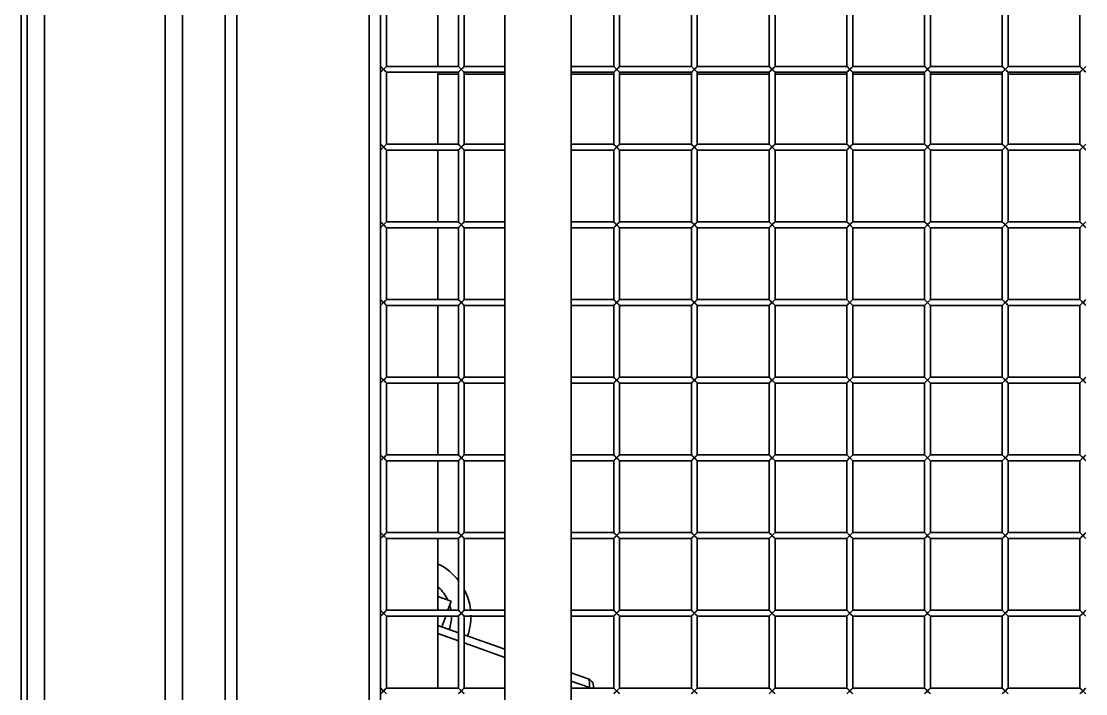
# Model space of a CAD drawing. Header units: millimetres. Extents: x 32496 to 166256, y 3504 to 23939.
# Drawn here: x 47894 to 48442, y 11364 to 11710 of the extents above; entities that cross this region are included whole.
import ezdxf

# ---------------------------------------------------------------- set-up
doc = ezdxf.new("R2010")
doc.units = ezdxf.units.MM
doc.layers.get('0').update_dxf_attribs({"lineweight": 35})

msp = doc.modelspace()

# ---------------------------------------------------------------- linework, layer by layer
at = {"linetype": 'Continuous'}
for p, q in [((47894.14, 13396.575), (47894.14, 10877.575)), ((47897.14, 13396.575), (47897.14, 10877.575)), ((47906.14, 13396.575), (47906.14, 10877.575)), ((47968.14, 13396.575), (47968.14, 10877.575)), ((47977.14, 13316.575), (47977.14, 10957.575)), ((47999.14, 13297.075), (47999.14, 10977.075)), ((48005.14, 10977.075), (48005.14, 13297.075)), ((48073.14, 13297.075), (48073.14, 10977.075)), ((48143.14, 12186.075), (48143.14, 11117.075)), ((48177.14, 12102.593), (48177.14, 11117.075)), ((48079.14, 11134.075), (48079.14, 12037.075)), ((48082.14, 11724.075), (48082.14, 11687.075)), ((48108.64, 11687.075), (48108.64, 11724.075)), ((48119.14, 11724.075), (48119.14, 11687.075)), ((48122.14, 11724.075), (48122.14, 11687.075)), ((48199.14, 11724.075), (48199.14, 11687.075)), ((48202.14, 11724.075), (48202.14, 11687.075)), ((48239.14, 11724.075), (48239.14, 11687.075)), ((48242.14, 11724.075), (48242.14, 11687.075)), ((48279.14, 11724.075), (48279.14, 11687.075)), ((48282.14, 11724.075), (48282.14, 11687.075)), ((48319.14, 11724.075), (48319.14, 11687.075)), ((48322.14, 11724.075), (48322.14, 11687.075)), ((48359.14, 11724.075), (48359.14, 11687.075)), ((48362.14, 11724.075), (48362.14, 11687.075)), ((48399.14, 11724.075), (48399.14, 11687.075)), ((48402.14, 11724.075), (48402.14, 11687.075)), ((48439.14, 11724.075), (48439.14, 11687.075)), ((48079.14, 11687.075), (48082.14, 11684.075)), ((48079.14, 11684.075), (48082.14, 11687.075)), ((48082.14, 11687.075), (48119.14, 11687.075)), ((48082.14, 11684.075), (48119.14, 11684.075)), ((48082.14, 11684.075), (48082.14, 11647.075)), ((48108.64, 11647.075), (48108.64, 11684.075)), ((48108.64, 11683.075), (48119.14, 11683.075)), ((48119.14, 11687.075), (48122.14, 11684.075)), ((48119.14, 11684.075), (48122.14, 11687.075)), ((48119.14, 11684.075), (48119.14, 11647.075)), ((48122.14, 11687.075), (48143.14, 11687.075)), ((48122.14, 11684.075), (48143.14, 11684.075)), ((48122.14, 11684.075), (48122.14, 11647.075)), ((48122.14, 11683.075), (48143.14, 11683.075)), ((48177.14, 11687.075), (48199.14, 11687.075)), ((48177.14, 11684.075), (48199.14, 11684.075)), ((48177.14, 11683.075), (48199.14, 11683.075)), ((48199.14, 11687.075), (48202.14, 11684.075)), ((48199.14, 11684.075), (48202.14, 11687.075)), ((48199.14, 11684.075), (48199.14, 11647.075)), ((48202.14, 11687.075), (48239.14, 11687.075)), ((48202.14, 11684.075), (48239.14, 11684.075)), ((48202.14, 11684.075), (48202.14, 11647.075)), ((48202.14, 11683.075), (48239.14, 11683.075)), ((48239.14, 11687.075), (48242.14, 11684.075)), ((48239.14, 11684.075), (48242.14, 11687.075)), ((48239.14, 11684.075), (48239.14, 11647.075)), ((48242.14, 11687.075), (48279.14, 11687.075)), ((48242.14, 11684.075), (48279.14, 11684.075)), ((48242.14, 11684.075), (48242.14, 11647.075)), ((48242.14, 11683.075), (48279.14, 11683.075)), ((48279.14, 11687.075), (48282.14, 11684.075)), ((48279.14, 11684.075), (48282.14, 11687.075)), ((48279.14, 11684.075), (48279.14, 11647.075)), ((48282.14, 11687.075), (48319.14, 11687.075)), ((48282.14, 11684.075), (48319.14, 11684.075)), ((48282.14, 11684.075), (48282.14, 11647.075)), ((48282.14, 11683.075), (48319.14, 11683.075)), ((48319.14, 11687.075), (48322.14, 11684.075)), ((48319.14, 11684.075), (48322.14, 11687.075)), ((48319.14, 11684.075), (48319.14, 11647.075)), ((48322.14, 11687.075), (48359.14, 11687.075)), ((48322.14, 11684.075), (48359.14, 11684.075)), ((48322.14, 11684.075), (48322.14, 11647.075)), ((48322.14, 11683.075), (48359.14, 11683.075)), ((48359.14, 11687.075), (48362.14, 11684.075)), ((48359.14, 11684.075), (48362.14, 11687.075)), ((48359.14, 11684.075), (48359.14, 11647.075)), ((48362.14, 11687.075), (48399.14, 11687.075)), ((48362.14, 11684.075), (48399.14, 11684.075)), ((48362.14, 11684.075), (48362.14, 11647.075)), ((48362.14, 11683.075), (48399.14, 11683.075)), ((48399.14, 11687.075), (48402.14, 11684.075)), ((48399.14, 11684.075), (48402.14, 11687.075)), ((48399.14, 11684.075), (48399.14, 11647.075)), ((48402.14, 11687.075), (48439.14, 11687.075)), ((48402.14, 11684.075), (48439.14, 11684.075)), ((48402.14, 11684.075), (48402.14, 11647.075)), ((48402.14, 11683.075), (48439.14, 11683.075)), ((48439.14, 11687.075), (48442.14, 11684.075)), ((48439.14, 11684.075), (48442.14, 11687.075)), ((48439.14, 11684.075), (48439.14, 11647.075)), ((48079.14, 11647.075), (48082.14, 11644.075)), ((48079.14, 11644.075), (48082.14, 11647.075)), ((48082.14, 11647.075), (48119.14, 11647.075)), ((48082.14, 11644.075), (48119.14, 11644.075)), ((48082.14, 11644.075), (48082.14, 11607.075)), ((48108.64, 11607.075), (48108.64, 11644.075)), ((48119.14, 11647.075), (48122.14, 11644.075)), ((48119.14, 11644.075), (48122.14, 11647.075)), ((48119.14, 11644.075), (48119.14, 11607.075)), ((48122.14, 11647.075), (48143.14, 11647.075)), ((48122.14, 11644.075), (48143.14, 11644.075)), ((48122.14, 11644.075), (48122.14, 11607.075)), ((48177.14, 11647.075), (48199.14, 11647.075)), ((48177.14, 11644.075), (48199.14, 11644.075)), ((48199.14, 11647.075), (48202.14, 11644.075)), ((48199.14, 11644.075), (48202.14, 11647.075)), ((48199.14, 11644.075), (48199.14, 11607.075)), ((48202.14, 11647.075), (48239.14, 11647.075)), ((48202.14, 11644.075), (48239.14, 11644.075)), ((48202.14, 11644.075), (48202.14, 11607.075)), ((48239.14, 11647.075), (48242.14, 11644.075)), ((48239.14, 11644.075), (48242.14, 11647.075)), ((48239.14, 11644.075), (48239.14, 11607.075)), ((48242.14, 11647.075), (48279.14, 11647.075)), ((48242.14, 11644.075), (48279.14, 11644.075)), ((48242.14, 11644.075), (48242.14, 11607.075)), ((48279.14, 11647.075), (48282.14, 11644.075)), ((48279.14, 11644.075), (48282.14, 11647.075)), ((48279.14, 11644.075), (48279.14, 11607.075)), ((48282.14, 11647.075), (48319.14, 11647.075)), ((48282.14, 11644.075), (48319.14, 11644.075)), ((48282.14, 11644.075), (48282.14, 11607.075)), ((48319.14, 11647.075), (48322.14, 11644.075)), ((48319.14, 11644.075), (48322.14, 11647.075)), ((48319.14, 11644.075), (48319.14, 11607.075)), ((48322.14, 11647.075), (48359.14, 11647.075)), ((48322.14, 11644.075), (48359.14, 11644.075)), ((48322.14, 11644.075), (48322.14, 11607.075)), ((48359.14, 11647.075), (48362.14, 11644.075)), ((48359.14, 11644.075), (48362.14, 11647.075)), ((48359.14, 11644.075), (48359.14, 11607.075)), ((48362.14, 11647.075), (48399.14, 11647.075)), ((48362.14, 11644.075), (48399.14, 11644.075)), ((48362.14, 11644.075), (48362.14, 11607.075)), ((48399.14, 11647.075), (48402.14, 11644.075)), ((48399.14, 11644.075), (48402.14, 11647.075)), ((48399.14, 11644.075), (48399.14, 11607.075)), ((48402.14, 11647.075), (48439.14, 11647.075)), ((48402.14, 11644.075), (48439.14, 11644.075)), ((48402.14, 11644.075), (48402.14, 11607.075)), ((48439.14, 11647.075), (48442.14, 11644.075)), ((48439.14, 11644.075), (48442.14, 11647.075)), ((48439.14, 11644.075), (48439.14, 11607.075)), ((48079.14, 11607.075), (48082.14, 11604.075)), ((48079.14, 11604.075), (48082.14, 11607.075)), ((48082.14, 11607.075), (48119.14, 11607.075)), ((48119.14, 11607.075), (48122.14, 11604.075)), ((48119.14, 11604.075), (48122.14, 11607.075)), ((48122.14, 11607.075), (48143.14, 11607.075)), ((48177.14, 11607.075), (48199.14, 11607.075)), ((48199.14, 11607.075), (48202.14, 11604.075)), ((48199.14, 11604.075), (48202.14, 11607.075)), ((48202.14, 11607.075), (48239.14, 11607.075)), ((48239.14, 11607.075), (48242.14, 11604.075)), ((48239.14, 11604.075), (48242.14, 11607.075)), ((48242.14, 11607.075), (48279.14, 11607.075)), ((48279.14, 11607.075), (48282.14, 11604.075)), ((48279.14, 11604.075), (48282.14, 11607.075)), ((48282.14, 11607.075), (48319.14, 11607.075)), ((48319.14, 11607.075), (48322.14, 11604.075)), ((48319.14, 11604.075), (48322.14, 11607.075)), ((48322.14, 11607.075), (48359.14, 11607.075)), ((48359.14, 11607.075), (48362.14, 11604.075)), ((48359.14, 11604.075), (48362.14, 11607.075)), ((48362.14, 11607.075), (48399.14, 11607.075)), ((48399.14, 11607.075), (48402.14, 11604.075)), ((48399.14, 11604.075), (48402.14, 11607.075)), ((48402.14, 11607.075), (48439.14, 11607.075)), ((48439.14, 11607.075), (48442.14, 11604.075)), ((48439.14, 11604.075), (48442.14, 11607.075)), ((48082.14, 11604.075), (48119.14, 11604.075)), ((48082.14, 11604.075), (48082.14, 11567.075)), ((48108.64, 11567.075), (48108.64, 11604.075)), ((48119.14, 11604.075), (48119.14, 11567.075)), ((48122.14, 11604.075), (48143.14, 11604.075)), ((48122.14, 11604.075), (48122.14, 11567.075)), ((48177.14, 11604.075), (48199.14, 11604.075)), ((48199.14, 11604.075), (48199.14, 11567.075)), ((48202.14, 11604.075), (48239.14, 11604.075)), ((48202.14, 11604.075), (48202.14, 11567.075)), ((48239.14, 11604.075), (48239.14, 11567.075)), ((48242.14, 11604.075), (48279.14, 11604.075)), ((48242.14, 11604.075), (48242.14, 11567.075)), ((48279.14, 11604.075), (48279.14, 11567.075)), ((48282.14, 11604.075), (48319.14, 11604.075)), ((48282.14, 11604.075), (48282.14, 11567.075)), ((48319.14, 11604.075), (48319.14, 11567.075)), ((48322.14, 11604.075), (48359.14, 11604.075)), ((48322.14, 11604.075), (48322.14, 11567.075)), ((48359.14, 11604.075), (48359.14, 11567.075)), ((48362.14, 11604.075), (48399.14, 11604.075)), ((48362.14, 11604.075), (48362.14, 11567.075)), ((48399.14, 11604.075), (48399.14, 11567.075)), ((48402.14, 11604.075), (48439.14, 11604.075)), ((48402.14, 11604.075), (48402.14, 11567.075)), ((48439.14, 11604.075), (48439.14, 11567.075)), ((48079.14, 11567.075), (48082.14, 11564.075)), ((48079.14, 11564.075), (48082.14, 11567.075)), ((48082.14, 11567.075), (48119.14, 11567.075)), ((48119.14, 11567.075), (48122.14, 11564.075)), ((48119.14, 11564.075), (48122.14, 11567.075)), ((48122.14, 11567.075), (48143.14, 11567.075)), ((48177.14, 11567.075), (48199.14, 11567.075)), ((48199.14, 11567.075), (48202.14, 11564.075)), ((48199.14, 11564.075), (48202.14, 11567.075)), ((48202.14, 11567.075), (48239.14, 11567.075)), ((48239.14, 11567.075), (48242.14, 11564.075)), ((48239.14, 11564.075), (48242.14, 11567.075)), ((48242.14, 11567.075), (48279.14, 11567.075)), ((48279.14, 11567.075), (48282.14, 11564.075)), ((48279.14, 11564.075), (48282.14, 11567.075)), ((48282.14, 11567.075), (48319.14, 11567.075)), ((48319.14, 11567.075), (48322.14, 11564.075)), ((48319.14, 11564.075), (48322.14, 11567.075)), ((48322.14, 11567.075), (48359.14, 11567.075)), ((48359.14, 11567.075), (48362.14, 11564.075)), ((48359.14, 11564.075), (48362.14, 11567.075)), ((48362.14, 11567.075), (48399.14, 11567.075)), ((48399.14, 11567.075), (48402.14, 11564.075)), ((48399.14, 11564.075), (48402.14, 11567.075)), ((48402.14, 11567.075), (48439.14, 11567.075)), ((48439.14, 11567.075), (48442.14, 11564.075)), ((48439.14, 11564.075), (48442.14, 11567.075)), ((48082.14, 11564.075), (48119.14, 11564.075)), ((48082.14, 11564.075), (48082.14, 11527.075)), ((48108.64, 11527.075), (48108.64, 11564.075)), ((48119.14, 11564.075), (48119.14, 11527.075)), ((48122.14, 11564.075), (48143.14, 11564.075)), ((48122.14, 11564.075), (48122.14, 11527.075)), ((48177.14, 11564.075), (48199.14, 11564.075)), ((48199.14, 11564.075), (48199.14, 11527.075)), ((48202.14, 11564.075), (48239.14, 11564.075)), ((48202.14, 11564.075), (48202.14, 11527.075)), ((48239.14, 11564.075), (48239.14, 11527.075)), ((48242.14, 11564.075), (48279.14, 11564.075)), ((48242.14, 11564.075), (48242.14, 11527.075)), ((48279.14, 11564.075), (48279.14, 11527.075)), ((48282.14, 11564.075), (48319.14, 11564.075)), ((48282.14, 11564.075), (48282.14, 11527.075)), ((48319.14, 11564.075), (48319.14, 11527.075)), ((48322.14, 11564.075), (48359.14, 11564.075)), ((48322.14, 11564.075), (48322.14, 11527.075)), ((48359.14, 11564.075), (48359.14, 11527.075)), ((48362.14, 11564.075), (48399.14, 11564.075)), ((48362.14, 11564.075), (48362.14, 11527.075)), ((48399.14, 11564.075), (48399.14, 11527.075)), ((48402.14, 11564.075), (48439.14, 11564.075)), ((48402.14, 11564.075), (48402.14, 11527.075)), ((48439.14, 11564.075), (48439.14, 11527.075)), ((48079.14, 11527.075), (48082.14, 11524.075)), ((48079.14, 11524.075), (48082.14, 11527.075)), ((48082.14, 11527.075), (48119.14, 11527.075)), ((48082.14, 11524.075), (48119.14, 11524.075)), ((48082.14, 11524.075), (48082.14, 11487.075)), ((48108.64, 11487.075), (48108.64, 11524.075)), ((48119.14, 11527.075), (48122.14, 11524.075)), ((48119.14, 11524.075), (48122.14, 11527.075)), ((48119.14, 11524.075), (48119.14, 11487.075)), ((48122.14, 11527.075), (48143.14, 11527.075)), ((48122.14, 11524.075), (48143.14, 11524.075)), ((48122.14, 11524.075), (48122.14, 11487.075)), ((48177.14, 11527.075), (48199.14, 11527.075)), ((48177.14, 11524.075), (48199.14, 11524.075)), ((48199.14, 11527.075), (48202.14, 11524.075)), ((48199.14, 11524.075), (48202.14, 11527.075)), ((48199.14, 11524.075), (48199.14, 11487.075)), ((48202.14, 11527.075), (48239.14, 11527.075)), ((48202.14, 11524.075), (48239.14, 11524.075)), ((48202.14, 11524.075), (48202.14, 11487.075)), ((48239.14, 11527.075), (48242.14, 11524.075)), ((48239.14, 11524.075), (48242.14, 11527.075)), ((48239.14, 11524.075), (48239.14, 11487.075)), ((48242.14, 11527.075), (48279.14, 11527.075)), ((48242.14, 11524.075), (48279.14, 11524.075)), ((48242.14, 11524.075), (48242.14, 11487.075)), ((48279.14, 11527.075), (48282.14, 11524.075)), ((48279.14, 11524.075), (48282.14, 11527.075)), ((48279.14, 11524.075), (48279.14, 11487.075)), ((48282.14, 11527.075), (48319.14, 11527.075)), ((48282.14, 11524.075), (48319.14, 11524.075)), ((48282.14, 11524.075), (48282.14, 11487.075)), ((48319.14, 11527.075), (48322.14, 11524.075)), ((48319.14, 11524.075), (48322.14, 11527.075)), ((48319.14, 11524.075), (48319.14, 11487.075)), ((48322.14, 11527.075), (48359.14, 11527.075)), ((48322.14, 11524.075), (48359.14, 11524.075)), ((48322.14, 11524.075), (48322.14, 11487.075)), ((48359.14, 11527.075), (48362.14, 11524.075)), ((48359.14, 11524.075), (48362.14, 11527.075)), ((48359.14, 11524.075), (48359.14, 11487.075)), ((48362.14, 11527.075), (48399.14, 11527.075)), ((48362.14, 11524.075), (48399.14, 11524.075)), ((48362.14, 11524.075), (48362.14, 11487.075)), ((48399.14, 11527.075), (48402.14, 11524.075)), ((48399.14, 11524.075), (48402.14, 11527.075)), ((48399.14, 11524.075), (48399.14, 11487.075)), ((48402.14, 11527.075), (48439.14, 11527.075)), ((48402.14, 11524.075), (48439.14, 11524.075)), ((48402.14, 11524.075), (48402.14, 11487.075)), ((48439.14, 11527.075), (48442.14, 11524.075)), ((48439.14, 11524.075), (48442.14, 11527.075)), ((48439.14, 11524.075), (48439.14, 11487.075)), ((48079.14, 11487.075), (48082.14, 11484.075)), ((48079.14, 11484.075), (48082.14, 11487.075)), ((48082.14, 11487.075), (48119.14, 11487.075)), ((48119.14, 11487.075), (48122.14, 11484.075)), ((48119.14, 11484.075), (48122.14, 11487.075)), ((48122.14, 11487.075), (48143.14, 11487.075)), ((48177.14, 11487.075), (48199.14, 11487.075)), ((48199.14, 11487.075), (48202.14, 11484.075)), ((48199.14, 11484.075), (48202.14, 11487.075)), ((48202.14, 11487.075), (48239.14, 11487.075)), ((48239.14, 11487.075), (48242.14, 11484.075)), ((48239.14, 11484.075), (48242.14, 11487.075)), ((48242.14, 11487.075), (48279.14, 11487.075)), ((48279.14, 11487.075), (48282.14, 11484.075)), ((48279.14, 11484.075), (48282.14, 11487.075)), ((48282.14, 11487.075), (48319.14, 11487.075)), ((48319.14, 11487.075), (48322.14, 11484.075)), ((48319.14, 11484.075), (48322.14, 11487.075)), ((48322.14, 11487.075), (48359.14, 11487.075)), ((48359.14, 11487.075), (48362.14, 11484.075)), ((48359.14, 11484.075), (48362.14, 11487.075)), ((48362.14, 11487.075), (48399.14, 11487.075)), ((48399.14, 11487.075), (48402.14, 11484.075)), ((48399.14, 11484.075), (48402.14, 11487.075)), ((48402.14, 11487.075), (48439.14, 11487.075)), ((48439.14, 11487.075), (48442.14, 11484.075)), ((48439.14, 11484.075), (48442.14, 11487.075)), ((48082.14, 11484.075), (48119.14, 11484.075)), ((48082.14, 11484.075), (48082.14, 11447.075)), ((48108.64, 11447.075), (48108.64, 11484.075)), ((48119.14, 11484.075), (48119.14, 11447.075)), ((48122.14, 11484.075), (48143.14, 11484.075)), ((48122.14, 11484.075), (48122.14, 11447.075)), ((48177.14, 11484.075), (48199.14, 11484.075)), ((48199.14, 11484.075), (48199.14, 11447.075)), ((48202.14, 11484.075), (48239.14, 11484.075)), ((48202.14, 11484.075), (48202.14, 11447.075)), ((48239.14, 11484.075), (48239.14, 11447.075)), ((48242.14, 11484.075), (48279.14, 11484.075)), ((48242.14, 11484.075), (48242.14, 11447.075)), ((48279.14, 11484.075), (48279.14, 11447.075)), ((48282.14, 11484.075), (48319.14, 11484.075)), ((48282.14, 11484.075), (48282.14, 11447.075)), ((48319.14, 11484.075), (48319.14, 11447.075)), ((48322.14, 11484.075), (48359.14, 11484.075)), ((48322.14, 11484.075), (48322.14, 11447.075)), ((48359.14, 11484.075), (48359.14, 11447.075)), ((48362.14, 11484.075), (48399.14, 11484.075)), ((48362.14, 11484.075), (48362.14, 11447.075)), ((48399.14, 11484.075), (48399.14, 11447.075)), ((48402.14, 11484.075), (48439.14, 11484.075)), ((48402.14, 11484.075), (48402.14, 11447.075)), ((48439.14, 11484.075), (48439.14, 11447.075)), ((48079.14, 11447.075), (48082.14, 11444.075)), ((48079.14, 11444.075), (48082.14, 11447.075)), ((48082.14, 11447.075), (48119.14, 11447.075)), ((48119.14, 11447.075), (48122.14, 11444.075)), ((48119.14, 11444.075), (48122.14, 11447.075)), ((48122.14, 11447.075), (48143.14, 11447.075)), ((48177.14, 11447.075), (48199.14, 11447.075)), ((48199.14, 11447.075), (48202.14, 11444.075)), ((48199.14, 11444.075), (48202.14, 11447.075)), ((48202.14, 11447.075), (48239.14, 11447.075)), ((48239.14, 11447.075), (48242.14, 11444.075)), ((48239.14, 11444.075), (48242.14, 11447.075)), ((48242.14, 11447.075), (48279.14, 11447.075)), ((48279.14, 11447.075), (48282.14, 11444.075)), ((48279.14, 11444.075), (48282.14, 11447.075)), ((48282.14, 11447.075), (48319.14, 11447.075)), ((48319.14, 11447.075), (48322.14, 11444.075)), ((48319.14, 11444.075), (48322.14, 11447.075)), ((48322.14, 11447.075), (48359.14, 11447.075)), ((48359.14, 11447.075), (48362.14, 11444.075)), ((48359.14, 11444.075), (48362.14, 11447.075)), ((48362.14, 11447.075), (48399.14, 11447.075)), ((48399.14, 11447.075), (48402.14, 11444.075)), ((48399.14, 11444.075), (48402.14, 11447.075)), ((48402.14, 11447.075), (48439.14, 11447.075)), ((48439.14, 11447.075), (48442.14, 11444.075)), ((48439.14, 11444.075), (48442.14, 11447.075)), ((48082.14, 11444.075), (48119.14, 11444.075)), ((48082.14, 11444.075), (48082.14, 11407.075)), ((48108.64, 11407.075), (48108.64, 11444.075)), ((48119.14, 11444.075), (48119.14, 11407.075)), ((48122.14, 11444.075), (48143.14, 11444.075)), ((48122.14, 11444.075), (48122.14, 11407.075)), ((48177.14, 11444.075), (48199.14, 11444.075)), ((48199.14, 11444.075), (48199.14, 11407.075)), ((48202.14, 11444.075), (48239.14, 11444.075)), ((48202.14, 11444.075), (48202.14, 11407.075)), ((48239.14, 11444.075), (48239.14, 11407.075)), ((48242.14, 11444.075), (48279.14, 11444.075)), ((48242.14, 11444.075), (48242.14, 11407.075)), ((48279.14, 11444.075), (48279.14, 11407.075)), ((48282.14, 11444.075), (48319.14, 11444.075)), ((48282.14, 11444.075), (48282.14, 11407.075)), ((48319.14, 11444.075), (48319.14, 11407.075)), ((48322.14, 11444.075), (48359.14, 11444.075)), ((48322.14, 11444.075), (48322.14, 11407.075)), ((48359.14, 11444.075), (48359.14, 11407.075)), ((48362.14, 11444.075), (48399.14, 11444.075)), ((48362.14, 11444.075), (48362.14, 11407.075)), ((48399.14, 11444.075), (48399.14, 11407.075)), ((48402.14, 11444.075), (48439.14, 11444.075)), ((48402.14, 11444.075), (48402.14, 11407.075)), ((48439.14, 11444.075), (48439.14, 11407.075)), ((48115.357, 11411.772), (48108.64, 11414.164)), ((48113.684, 11407.075), (48115.357, 11411.772)), ((48079.14, 11407.075), (48082.14, 11404.075)), ((48079.14, 11404.075), (48082.14, 11407.075)), ((48082.14, 11407.075), (48119.14, 11407.075)), ((48082.14, 11404.075), (48119.14, 11404.075)), ((48082.14, 11404.075), (48082.14, 11367.075)), ((48108.64, 11367.075), (48108.64, 11404.075)), ((48110.66, 11398.584), (48112.616, 11404.075)), ((48119.14, 11407.075), (48122.14, 11404.075)), ((48119.14, 11404.075), (48122.14, 11407.075)), ((48119.14, 11404.075), (48119.14, 11367.075)), ((48122.14, 11407.075), (48143.14, 11407.075)), ((48122.14, 11404.075), (48143.14, 11404.075)), ((48122.14, 11404.075), (48122.14, 11367.075)), ((48177.14, 11407.075), (48199.14, 11407.075)), ((48177.14, 11404.075), (48199.14, 11404.075)), ((48199.14, 11407.075), (48202.14, 11404.075)), ((48199.14, 11404.075), (48202.14, 11407.075)), ((48199.14, 11404.075), (48199.14, 11367.075)), ((48202.14, 11407.075), (48239.14, 11407.075)), ((48202.14, 11404.075), (48239.14, 11404.075)), ((48202.14, 11404.075), (48202.14, 11367.075)), ((48239.14, 11407.075), (48242.14, 11404.075)), ((48239.14, 11404.075), (48242.14, 11407.075)), ((48239.14, 11404.075), (48239.14, 11367.075)), ((48242.14, 11407.075), (48279.14, 11407.075)), ((48242.14, 11404.075), (48279.14, 11404.075)), ((48242.14, 11404.075), (48242.14, 11367.075)), ((48279.14, 11407.075), (48282.14, 11404.075)), ((48279.14, 11404.075), (48282.14, 11407.075)), ((48279.14, 11404.075), (48279.14, 11367.075)), ((48282.14, 11407.075), (48319.14, 11407.075)), ((48282.14, 11404.075), (48319.14, 11404.075)), ((48282.14, 11404.075), (48282.14, 11367.075)), ((48319.14, 11407.075), (48322.14, 11404.075)), ((48319.14, 11404.075), (48322.14, 11407.075)), ((48319.14, 11404.075), (48319.14, 11367.075)), ((48322.14, 11407.075), (48359.14, 11407.075)), ((48322.14, 11404.075), (48359.14, 11404.075)), ((48322.14, 11404.075), (48322.14, 11367.075)), ((48359.14, 11407.075), (48362.14, 11404.075)), ((48359.14, 11404.075), (48362.14, 11407.075)), ((48359.14, 11404.075), (48359.14, 11367.075)), ((48362.14, 11407.075), (48399.14, 11407.075)), ((48362.14, 11404.075), (48399.14, 11404.075)), ((48362.14, 11404.075), (48362.14, 11367.075)), ((48399.14, 11407.075), (48402.14, 11404.075)), ((48399.14, 11404.075), (48402.14, 11407.075)), ((48399.14, 11404.075), (48399.14, 11367.075)), ((48402.14, 11407.075), (48439.14, 11407.075)), ((48402.14, 11404.075), (48439.14, 11404.075)), ((48402.14, 11404.075), (48402.14, 11367.075)), ((48439.14, 11407.075), (48442.14, 11404.075)), ((48439.14, 11404.075), (48442.14, 11407.075)), ((48439.14, 11404.075), (48439.14, 11367.075)), ((48108.64, 11399.303), (48119.14, 11395.564)), ((48119.14, 11391.318), (48108.64, 11395.057)), ((48122.14, 11394.496), (48143.14, 11387.017)), ((48143.14, 11382.771), (48122.14, 11390.25)), ((48177.14, 11374.909), (48186.024, 11371.745)), ((48186.566, 11367.306), (48177.14, 11370.663)), ((48079.14, 11367.075), (48082.14, 11364.075)), ((48079.14, 11364.075), (48082.14, 11367.075)), ((48082.14, 11367.075), (48119.14, 11367.075)), ((48119.14, 11367.075), (48122.14, 11364.075)), ((48119.14, 11364.075), (48122.14, 11367.075)), ((48122.14, 11367.075), (48143.14, 11367.075)), ((48177.14, 11367.075), (48199.14, 11367.075)), ((48187.214, 11367.075), (48186.566, 11367.306)), ((48199.14, 11367.075), (48202.14, 11364.075)), ((48199.14, 11364.075), (48202.14, 11367.075)), ((48202.14, 11367.075), (48239.14, 11367.075)), ((48239.14, 11367.075), (48242.14, 11364.075)), ((48239.14, 11364.075), (48242.14, 11367.075)), ((48242.14, 11367.075), (48279.14, 11367.075)), ((48279.14, 11367.075), (48282.14, 11364.075)), ((48279.14, 11364.075), (48282.14, 11367.075)), ((48282.14, 11367.075), (48319.14, 11367.075)), ((48319.14, 11367.075), (48322.14, 11364.075)), ((48319.14, 11364.075), (48322.14, 11367.075)), ((48322.14, 11367.075), (48359.14, 11367.075)), ((48359.14, 11367.075), (48362.14, 11364.075)), ((48359.14, 11364.075), (48362.14, 11367.075)), ((48362.14, 11367.075), (48399.14, 11367.075)), ((48399.14, 11367.075), (48402.14, 11364.075)), ((48399.14, 11364.075), (48402.14, 11367.075)), ((48402.14, 11367.075), (48439.14, 11367.075)), ((48439.14, 11367.075), (48442.14, 11364.075)), ((48439.14, 11364.075), (48442.14, 11367.075))]:
    msp.add_line(p, q, dxfattribs=at)
for points in [[(48079.14, 11687.075), (48079.57, 11686.645), (48080.06, 11686.155), (48081.229, 11684.986)], [(48080.64, 11685.575), (48080.049, 11684.985), (48079.579, 11684.515), (48079.254, 11684.19)], [(48080.64, 11685.575), (48081.227, 11686.162), (48081.702, 11686.638), (48082.025, 11686.961)], [(48082.024, 11684.192), (48081.701, 11684.514), (48081.229, 11684.986)], [(48119.14, 11687.075), (48119.57, 11686.645), (48120.06, 11686.155), (48121.229, 11684.986)], [(48120.64, 11685.575), (48120.049, 11684.985), (48119.579, 11684.515), (48119.254, 11684.19)], [(48120.64, 11685.575), (48121.227, 11686.162), (48121.702, 11686.638), (48122.025, 11686.961)], [(48122.024, 11684.192), (48121.701, 11684.514), (48121.229, 11684.986)], [(48199.14, 11687.075), (48199.57, 11686.645), (48200.06, 11686.155), (48201.229, 11684.986)], [(48200.64, 11685.575), (48200.049, 11684.985), (48199.579, 11684.515), (48199.254, 11684.19)], [(48200.64, 11685.575), (48201.227, 11686.162), (48201.702, 11686.638), (48202.025, 11686.961)], [(48202.024, 11684.192), (48201.701, 11684.514), (48201.229, 11684.986)], [(48239.14, 11687.075), (48239.57, 11686.645), (48240.06, 11686.155), (48241.229, 11684.986)], [(48240.64, 11685.575), (48240.049, 11684.985), (48239.579, 11684.515), (48239.254, 11684.19)], [(48240.64, 11685.575), (48241.227, 11686.162), (48241.702, 11686.638), (48242.025, 11686.961)], [(48242.024, 11684.192), (48241.701, 11684.514), (48241.229, 11684.986)], [(48279.14, 11687.075), (48279.57, 11686.645), (48280.06, 11686.155), (48281.229, 11684.986)], [(48280.64, 11685.575), (48280.049, 11684.985), (48279.579, 11684.515), (48279.254, 11684.19)], [(48280.64, 11685.575), (48281.227, 11686.162), (48281.702, 11686.638), (48282.025, 11686.961)], [(48282.024, 11684.192), (48281.701, 11684.514), (48281.229, 11684.986)], [(48319.14, 11687.075), (48319.57, 11686.645), (48320.06, 11686.155), (48321.229, 11684.986)], [(48320.64, 11685.575), (48320.049, 11684.985), (48319.579, 11684.515), (48319.254, 11684.19)], [(48320.64, 11685.575), (48321.227, 11686.162), (48321.702, 11686.638), (48322.025, 11686.961)], [(48322.024, 11684.192), (48321.701, 11684.514), (48321.229, 11684.986)], [(48359.14, 11687.075), (48359.57, 11686.645), (48360.06, 11686.155), (48361.229, 11684.986)], [(48360.64, 11685.575), (48360.049, 11684.985), (48359.579, 11684.515), (48359.254, 11684.19)], [(48360.64, 11685.575), (48361.227, 11686.162), (48361.702, 11686.638), (48362.025, 11686.961)], [(48362.024, 11684.192), (48361.701, 11684.514), (48361.229, 11684.986)], [(48399.14, 11687.075), (48399.57, 11686.645), (48400.06, 11686.155), (48401.229, 11684.986)], [(48400.64, 11685.575), (48400.049, 11684.985), (48399.579, 11684.515), (48399.254, 11684.19)], [(48400.64, 11685.575), (48401.227, 11686.162), (48401.702, 11686.638), (48402.025, 11686.961)], [(48402.024, 11684.192), (48401.701, 11684.514), (48401.229, 11684.986)], [(48439.14, 11687.075), (48439.57, 11686.645), (48440.06, 11686.155), (48441.229, 11684.986)], [(48440.64, 11685.575), (48440.049, 11684.985), (48439.579, 11684.515), (48439.254, 11684.19)], [(48440.64, 11685.575), (48441.227, 11686.162), (48441.702, 11686.638), (48442.025, 11686.961)], [(48442.024, 11684.192), (48441.701, 11684.514), (48441.229, 11684.986)], [(48079.14, 11647.075), (48079.57, 11646.645), (48080.06, 11646.155), (48081.229, 11644.986)], [(48080.64, 11645.575), (48080.049, 11644.985), (48079.579, 11644.515), (48079.254, 11644.19)], [(48080.64, 11645.575), (48081.227, 11646.162), (48081.702, 11646.638), (48082.025, 11646.961)], [(48082.024, 11644.192), (48081.701, 11644.514), (48081.229, 11644.986)], [(48119.14, 11647.075), (48119.57, 11646.645), (48120.06, 11646.155), (48121.229, 11644.986)], [(48120.64, 11645.575), (48120.049, 11644.985), (48119.579, 11644.515), (48119.254, 11644.19)], [(48120.64, 11645.575), (48121.227, 11646.162), (48121.702, 11646.638), (48122.025, 11646.961)], [(48122.024, 11644.192), (48121.701, 11644.514), (48121.229, 11644.986)], [(48199.14, 11647.075), (48199.57, 11646.645), (48200.06, 11646.155), (48201.229, 11644.986)], [(48200.64, 11645.575), (48200.049, 11644.985), (48199.579, 11644.515), (48199.254, 11644.19)], [(48200.64, 11645.575), (48201.227, 11646.162), (48201.702, 11646.638), (48202.025, 11646.961)], [(48202.024, 11644.192), (48201.701, 11644.514), (48201.229, 11644.986)], [(48239.14, 11647.075), (48239.57, 11646.645), (48240.06, 11646.155), (48241.229, 11644.986)], [(48240.64, 11645.575), (48240.049, 11644.985), (48239.579, 11644.515), (48239.254, 11644.19)], [(48240.64, 11645.575), (48241.227, 11646.162), (48241.702, 11646.638), (48242.025, 11646.961)], [(48242.024, 11644.192), (48241.701, 11644.514), (48241.229, 11644.986)], [(48279.14, 11647.075), (48279.57, 11646.645), (48280.06, 11646.155), (48281.229, 11644.986)], [(48280.64, 11645.575), (48280.049, 11644.985), (48279.579, 11644.515), (48279.254, 11644.19)], [(48280.64, 11645.575), (48281.227, 11646.162), (48281.702, 11646.638), (48282.025, 11646.961)], [(48282.024, 11644.192), (48281.701, 11644.514), (48281.229, 11644.986)], [(48319.14, 11647.075), (48319.57, 11646.645), (48320.06, 11646.155), (48321.229, 11644.986)], [(48320.64, 11645.575), (48320.049, 11644.985), (48319.579, 11644.515), (48319.254, 11644.19)], [(48320.64, 11645.575), (48321.227, 11646.162), (48321.702, 11646.638), (48322.025, 11646.961)], [(48322.024, 11644.192), (48321.701, 11644.514), (48321.229, 11644.986)], [(48359.14, 11647.075), (48359.57, 11646.645), (48360.06, 11646.155), (48361.229, 11644.986)], [(48360.64, 11645.575), (48360.049, 11644.985), (48359.579, 11644.515), (48359.254, 11644.19)], [(48360.64, 11645.575), (48361.227, 11646.162), (48361.702, 11646.638), (48362.025, 11646.961)], [(48362.024, 11644.192), (48361.701, 11644.514), (48361.229, 11644.986)], [(48399.14, 11647.075), (48399.57, 11646.645), (48400.06, 11646.155), (48401.229, 11644.986)], [(48400.64, 11645.575), (48400.049, 11644.985), (48399.579, 11644.515), (48399.254, 11644.19)], [(48400.64, 11645.575), (48401.227, 11646.162), (48401.702, 11646.638), (48402.025, 11646.961)], [(48402.024, 11644.192), (48401.701, 11644.514), (48401.229, 11644.986)], [(48439.14, 11647.075), (48439.57, 11646.645), (48440.06, 11646.155), (48441.229, 11644.986)], [(48440.64, 11645.575), (48440.049, 11644.985), (48439.579, 11644.515), (48439.254, 11644.19)], [(48440.64, 11645.575), (48441.227, 11646.162), (48441.702, 11646.638), (48442.025, 11646.961)], [(48442.024, 11644.192), (48441.701, 11644.514), (48441.229, 11644.986)], [(48079.14, 11607.075), (48079.57, 11606.645), (48080.06, 11606.155), (48081.229, 11604.986)], [(48080.64, 11605.575), (48080.049, 11604.985), (48079.579, 11604.515), (48079.254, 11604.19)], [(48080.64, 11605.575), (48081.227, 11606.162), (48081.702, 11606.638), (48082.025, 11606.961)], [(48119.14, 11607.075), (48119.57, 11606.645), (48120.06, 11606.155), (48121.229, 11604.986)], [(48120.64, 11605.575), (48120.049, 11604.985), (48119.579, 11604.515), (48119.254, 11604.19)], [(48120.64, 11605.575), (48121.227, 11606.162), (48121.702, 11606.638), (48122.025, 11606.961)], [(48199.14, 11607.075), (48199.57, 11606.645), (48200.06, 11606.155), (48201.229, 11604.986)], [(48200.64, 11605.575), (48200.049, 11604.985), (48199.579, 11604.515), (48199.254, 11604.19)], [(48200.64, 11605.575), (48201.227, 11606.162), (48201.702, 11606.638), (48202.025, 11606.961)], [(48239.14, 11607.075), (48239.57, 11606.645), (48240.06, 11606.155), (48241.229, 11604.986)], [(48240.64, 11605.575), (48240.049, 11604.985), (48239.579, 11604.515), (48239.254, 11604.19)], [(48240.64, 11605.575), (48241.227, 11606.162), (48241.702, 11606.638), (48242.025, 11606.961)], [(48279.14, 11607.075), (48279.57, 11606.645), (48280.06, 11606.155), (48281.229, 11604.986)], [(48280.64, 11605.575), (48280.049, 11604.985), (48279.579, 11604.515), (48279.254, 11604.19)], [(48280.64, 11605.575), (48281.227, 11606.162), (48281.702, 11606.638), (48282.025, 11606.961)], [(48319.14, 11607.075), (48319.57, 11606.645), (48320.06, 11606.155), (48321.229, 11604.986)], [(48320.64, 11605.575), (48320.049, 11604.985), (48319.579, 11604.515), (48319.254, 11604.19)], [(48320.64, 11605.575), (48321.227, 11606.162), (48321.702, 11606.638), (48322.025, 11606.961)], [(48359.14, 11607.075), (48359.57, 11606.645), (48360.06, 11606.155), (48361.229, 11604.986)], [(48360.64, 11605.575), (48360.049, 11604.985), (48359.579, 11604.515), (48359.254, 11604.19)], [(48360.64, 11605.575), (48361.227, 11606.162), (48361.702, 11606.638), (48362.025, 11606.961)], [(48399.14, 11607.075), (48399.57, 11606.645), (48400.06, 11606.155), (48401.229, 11604.986)], [(48400.64, 11605.575), (48400.049, 11604.985), (48399.579, 11604.515), (48399.254, 11604.19)], [(48400.64, 11605.575), (48401.227, 11606.162), (48401.702, 11606.638), (48402.025, 11606.961)], [(48439.14, 11607.075), (48439.57, 11606.645), (48440.06, 11606.155), (48441.229, 11604.986)], [(48440.64, 11605.575), (48440.049, 11604.985), (48439.579, 11604.515), (48439.254, 11604.19)], [(48440.64, 11605.575), (48441.227, 11606.162), (48441.702, 11606.638), (48442.025, 11606.961)], [(48082.024, 11604.192), (48081.701, 11604.514), (48081.229, 11604.986)], [(48122.024, 11604.192), (48121.701, 11604.514), (48121.229, 11604.986)], [(48202.024, 11604.192), (48201.701, 11604.514), (48201.229, 11604.986)], [(48242.024, 11604.192), (48241.701, 11604.514), (48241.229, 11604.986)], [(48282.024, 11604.192), (48281.701, 11604.514), (48281.229, 11604.986)], [(48322.024, 11604.192), (48321.701, 11604.514), (48321.229, 11604.986)], [(48362.024, 11604.192), (48361.701, 11604.514), (48361.229, 11604.986)], [(48402.024, 11604.192), (48401.701, 11604.514), (48401.229, 11604.986)], [(48442.024, 11604.192), (48441.701, 11604.514), (48441.229, 11604.986)], [(48079.14, 11567.075), (48079.57, 11566.645), (48080.06, 11566.155), (48081.229, 11564.986)], [(48119.14, 11567.075), (48119.57, 11566.645), (48120.06, 11566.155), (48121.229, 11564.986)], [(48199.14, 11567.075), (48199.57, 11566.645), (48200.06, 11566.155), (48201.229, 11564.986)], [(48239.14, 11567.075), (48239.57, 11566.645), (48240.06, 11566.155), (48241.229, 11564.986)], [(48279.14, 11567.075), (48279.57, 11566.645), (48280.06, 11566.155), (48281.229, 11564.986)], [(48319.14, 11567.075), (48319.57, 11566.645), (48320.06, 11566.155), (48321.229, 11564.986)], [(48359.14, 11567.075), (48359.57, 11566.645), (48360.06, 11566.155), (48361.229, 11564.986)], [(48399.14, 11567.075), (48399.57, 11566.645), (48400.06, 11566.155), (48401.229, 11564.986)], [(48439.14, 11567.075), (48439.57, 11566.645), (48440.06, 11566.155), (48441.229, 11564.986)], [(48080.64, 11565.575), (48080.049, 11564.985), (48079.579, 11564.515), (48079.254, 11564.19)], [(48080.64, 11565.575), (48081.227, 11566.162), (48081.702, 11566.638), (48082.025, 11566.961)], [(48082.024, 11564.192), (48081.701, 11564.514), (48081.229, 11564.986)], [(48120.64, 11565.575), (48120.049, 11564.985), (48119.579, 11564.515), (48119.254, 11564.19)], [(48120.64, 11565.575), (48121.227, 11566.162), (48121.702, 11566.638), (48122.025, 11566.961)], [(48122.024, 11564.192), (48121.701, 11564.514), (48121.229, 11564.986)], [(48200.64, 11565.575), (48200.049, 11564.985), (48199.579, 11564.515), (48199.254, 11564.19)], [(48200.64, 11565.575), (48201.227, 11566.162), (48201.702, 11566.638), (48202.025, 11566.961)], [(48202.024, 11564.192), (48201.701, 11564.514), (48201.229, 11564.986)], [(48240.64, 11565.575), (48240.049, 11564.985), (48239.579, 11564.515), (48239.254, 11564.19)], [(48240.64, 11565.575), (48241.227, 11566.162), (48241.702, 11566.638), (48242.025, 11566.961)], [(48242.024, 11564.192), (48241.701, 11564.514), (48241.229, 11564.986)], [(48280.64, 11565.575), (48280.049, 11564.985), (48279.579, 11564.515), (48279.254, 11564.19)], [(48280.64, 11565.575), (48281.227, 11566.162), (48281.702, 11566.638), (48282.025, 11566.961)], [(48282.024, 11564.192), (48281.701, 11564.514), (48281.229, 11564.986)], [(48320.64, 11565.575), (48320.049, 11564.985), (48319.579, 11564.515), (48319.254, 11564.19)], [(48320.64, 11565.575), (48321.227, 11566.162), (48321.702, 11566.638), (48322.025, 11566.961)], [(48322.024, 11564.192), (48321.701, 11564.514), (48321.229, 11564.986)], [(48360.64, 11565.575), (48360.049, 11564.985), (48359.579, 11564.515), (48359.254, 11564.19)], [(48360.64, 11565.575), (48361.227, 11566.162), (48361.702, 11566.638), (48362.025, 11566.961)], [(48362.024, 11564.192), (48361.701, 11564.514), (48361.229, 11564.986)], [(48400.64, 11565.575), (48400.049, 11564.985), (48399.579, 11564.515), (48399.254, 11564.19)], [(48400.64, 11565.575), (48401.227, 11566.162), (48401.702, 11566.638), (48402.025, 11566.961)], [(48402.024, 11564.192), (48401.701, 11564.514), (48401.229, 11564.986)], [(48440.64, 11565.575), (48440.049, 11564.985), (48439.579, 11564.515), (48439.254, 11564.19)], [(48440.64, 11565.575), (48441.227, 11566.162), (48441.702, 11566.638), (48442.025, 11566.961)], [(48442.024, 11564.192), (48441.701, 11564.514), (48441.229, 11564.986)], [(48079.14, 11527.075), (48079.57, 11526.645), (48080.06, 11526.155), (48081.229, 11524.986)], [(48080.64, 11525.575), (48080.049, 11524.985), (48079.579, 11524.515), (48079.254, 11524.19)], [(48080.64, 11525.575), (48081.227, 11526.162), (48081.702, 11526.638), (48082.025, 11526.961)], [(48082.024, 11524.192), (48081.701, 11524.514), (48081.229, 11524.986)], [(48119.14, 11527.075), (48119.57, 11526.645), (48120.06, 11526.155), (48121.229, 11524.986)], [(48120.64, 11525.575), (48120.049, 11524.985), (48119.579, 11524.515), (48119.254, 11524.19)], [(48120.64, 11525.575), (48121.227, 11526.162), (48121.702, 11526.638), (48122.025, 11526.961)], [(48122.024, 11524.192), (48121.701, 11524.514), (48121.229, 11524.986)], [(48199.14, 11527.075), (48199.57, 11526.645), (48200.06, 11526.155), (48201.229, 11524.986)], [(48200.64, 11525.575), (48200.049, 11524.985), (48199.579, 11524.515), (48199.254, 11524.19)], [(48200.64, 11525.575), (48201.227, 11526.162), (48201.702, 11526.638), (48202.025, 11526.961)], [(48202.024, 11524.192), (48201.701, 11524.514), (48201.229, 11524.986)], [(48239.14, 11527.075), (48239.57, 11526.645), (48240.06, 11526.155), (48241.229, 11524.986)], [(48240.64, 11525.575), (48240.049, 11524.985), (48239.579, 11524.515), (48239.254, 11524.19)], [(48240.64, 11525.575), (48241.227, 11526.162), (48241.702, 11526.638), (48242.025, 11526.961)], [(48242.024, 11524.192), (48241.701, 11524.514), (48241.229, 11524.986)], [(48279.14, 11527.075), (48279.57, 11526.645), (48280.06, 11526.155), (48281.229, 11524.986)], [(48280.64, 11525.575), (48280.049, 11524.985), (48279.579, 11524.515), (48279.254, 11524.19)], [(48280.64, 11525.575), (48281.227, 11526.162), (48281.702, 11526.638), (48282.025, 11526.961)], [(48282.024, 11524.192), (48281.701, 11524.514), (48281.229, 11524.986)], [(48319.14, 11527.075), (48319.57, 11526.645), (48320.06, 11526.155), (48321.229, 11524.986)], [(48320.64, 11525.575), (48320.049, 11524.985), (48319.579, 11524.515), (48319.254, 11524.19)], [(48320.64, 11525.575), (48321.227, 11526.162), (48321.702, 11526.638), (48322.025, 11526.961)], [(48322.024, 11524.192), (48321.701, 11524.514), (48321.229, 11524.986)], [(48359.14, 11527.075), (48359.57, 11526.645), (48360.06, 11526.155), (48361.229, 11524.986)], [(48360.64, 11525.575), (48360.049, 11524.985), (48359.579, 11524.515), (48359.254, 11524.19)], [(48360.64, 11525.575), (48361.227, 11526.162), (48361.702, 11526.638), (48362.025, 11526.961)], [(48362.024, 11524.192), (48361.701, 11524.514), (48361.229, 11524.986)], [(48399.14, 11527.075), (48399.57, 11526.645), (48400.06, 11526.155), (48401.229, 11524.986)], [(48400.64, 11525.575), (48400.049, 11524.985), (48399.579, 11524.515), (48399.254, 11524.19)], [(48400.64, 11525.575), (48401.227, 11526.162), (48401.702, 11526.638), (48402.025, 11526.961)], [(48402.024, 11524.192), (48401.701, 11524.514), (48401.229, 11524.986)], [(48439.14, 11527.075), (48439.57, 11526.645), (48440.06, 11526.155), (48441.229, 11524.986)], [(48440.64, 11525.575), (48440.049, 11524.985), (48439.579, 11524.515), (48439.254, 11524.19)], [(48440.64, 11525.575), (48441.227, 11526.162), (48441.702, 11526.638), (48442.025, 11526.961)], [(48442.024, 11524.192), (48441.701, 11524.514), (48441.229, 11524.986)], [(48079.14, 11487.075), (48079.57, 11486.645), (48080.06, 11486.155), (48081.229, 11484.986)], [(48080.64, 11485.575), (48080.049, 11484.985), (48079.579, 11484.515), (48079.254, 11484.19)], [(48080.64, 11485.575), (48081.227, 11486.162), (48081.702, 11486.638), (48082.025, 11486.961)], [(48082.024, 11484.192), (48081.701, 11484.514), (48081.229, 11484.986)], [(48119.14, 11487.075), (48119.57, 11486.645), (48120.06, 11486.155), (48121.229, 11484.986)], [(48120.64, 11485.575), (48120.049, 11484.985), (48119.579, 11484.515), (48119.254, 11484.19)], [(48120.64, 11485.575), (48121.227, 11486.162), (48121.702, 11486.638), (48122.025, 11486.961)], [(48122.024, 11484.192), (48121.701, 11484.514), (48121.229, 11484.986)], [(48199.14, 11487.075), (48199.57, 11486.645), (48200.06, 11486.155), (48201.229, 11484.986)], [(48200.64, 11485.575), (48200.049, 11484.985), (48199.579, 11484.515), (48199.254, 11484.19)], [(48200.64, 11485.575), (48201.227, 11486.162), (48201.702, 11486.638), (48202.025, 11486.961)], [(48202.024, 11484.192), (48201.701, 11484.514), (48201.229, 11484.986)], [(48239.14, 11487.075), (48239.57, 11486.645), (48240.06, 11486.155), (48241.229, 11484.986)], [(48240.64, 11485.575), (48240.049, 11484.985), (48239.579, 11484.515), (48239.254, 11484.19)], [(48240.64, 11485.575), (48241.227, 11486.162), (48241.702, 11486.638), (48242.025, 11486.961)], [(48242.024, 11484.192), (48241.701, 11484.514), (48241.229, 11484.986)], [(48279.14, 11487.075), (48279.57, 11486.645), (48280.06, 11486.155), (48281.229, 11484.986)], [(48280.64, 11485.575), (48280.049, 11484.985), (48279.579, 11484.515), (48279.254, 11484.19)], [(48280.64, 11485.575), (48281.227, 11486.162), (48281.702, 11486.638), (48282.025, 11486.961)], [(48282.024, 11484.192), (48281.701, 11484.514), (48281.229, 11484.986)], [(48319.14, 11487.075), (48319.57, 11486.645), (48320.06, 11486.155), (48321.229, 11484.986)], [(48320.64, 11485.575), (48320.049, 11484.985), (48319.579, 11484.515), (48319.254, 11484.19)], [(48320.64, 11485.575), (48321.227, 11486.162), (48321.702, 11486.638), (48322.025, 11486.961)], [(48322.024, 11484.192), (48321.701, 11484.514), (48321.229, 11484.986)], [(48359.14, 11487.075), (48359.57, 11486.645), (48360.06, 11486.155), (48361.229, 11484.986)], [(48360.64, 11485.575), (48360.049, 11484.985), (48359.579, 11484.515), (48359.254, 11484.19)], [(48360.64, 11485.575), (48361.227, 11486.162), (48361.702, 11486.638), (48362.025, 11486.961)], [(48362.024, 11484.192), (48361.701, 11484.514), (48361.229, 11484.986)], [(48399.14, 11487.075), (48399.57, 11486.645), (48400.06, 11486.155), (48401.229, 11484.986)], [(48400.64, 11485.575), (48400.049, 11484.985), (48399.579, 11484.515), (48399.254, 11484.19)], [(48400.64, 11485.575), (48401.227, 11486.162), (48401.702, 11486.638), (48402.025, 11486.961)], [(48402.024, 11484.192), (48401.701, 11484.514), (48401.229, 11484.986)], [(48439.14, 11487.075), (48439.57, 11486.645), (48440.06, 11486.155), (48441.229, 11484.986)], [(48440.64, 11485.575), (48440.049, 11484.985), (48439.579, 11484.515), (48439.254, 11484.19)], [(48440.64, 11485.575), (48441.227, 11486.162), (48441.702, 11486.638), (48442.025, 11486.961)], [(48442.024, 11484.192), (48441.701, 11484.514), (48441.229, 11484.986)], [(48079.14, 11447.075), (48079.57, 11446.645), (48080.06, 11446.155), (48081.229, 11444.986)], [(48080.64, 11445.575), (48081.227, 11446.162), (48081.702, 11446.638), (48082.025, 11446.961)], [(48119.14, 11447.075), (48119.57, 11446.645), (48120.06, 11446.155), (48121.229, 11444.986)], [(48120.64, 11445.575), (48121.227, 11446.162), (48121.702, 11446.638), (48122.025, 11446.961)], [(48199.14, 11447.075), (48199.57, 11446.645), (48200.06, 11446.155), (48201.229, 11444.986)], [(48200.64, 11445.575), (48201.227, 11446.162), (48201.702, 11446.638), (48202.025, 11446.961)], [(48239.14, 11447.075), (48239.57, 11446.645), (48240.06, 11446.155), (48241.229, 11444.986)], [(48240.64, 11445.575), (48241.227, 11446.162), (48241.702, 11446.638), (48242.025, 11446.961)], [(48279.14, 11447.075), (48279.57, 11446.645), (48280.06, 11446.155), (48281.229, 11444.986)], [(48280.64, 11445.575), (48281.227, 11446.162), (48281.702, 11446.638), (48282.025, 11446.961)], [(48319.14, 11447.075), (48319.57, 11446.645), (48320.06, 11446.155), (48321.229, 11444.986)], [(48320.64, 11445.575), (48321.227, 11446.162), (48321.702, 11446.638), (48322.025, 11446.961)], [(48359.14, 11447.075), (48359.57, 11446.645), (48360.06, 11446.155), (48361.229, 11444.986)], [(48360.64, 11445.575), (48361.227, 11446.162), (48361.702, 11446.638), (48362.025, 11446.961)], [(48399.14, 11447.075), (48399.57, 11446.645), (48400.06, 11446.155), (48401.229, 11444.986)], [(48400.64, 11445.575), (48401.227, 11446.162), (48401.702, 11446.638), (48402.025, 11446.961)], [(48439.14, 11447.075), (48439.57, 11446.645), (48440.06, 11446.155), (48441.229, 11444.986)], [(48440.64, 11445.575), (48441.227, 11446.162), (48441.702, 11446.638), (48442.025, 11446.961)], [(48080.64, 11445.575), (48080.049, 11444.985), (48079.579, 11444.515), (48079.254, 11444.19)], [(48082.024, 11444.192), (48081.701, 11444.514), (48081.229, 11444.986)], [(48120.64, 11445.575), (48120.049, 11444.985), (48119.579, 11444.515), (48119.254, 11444.19)], [(48122.024, 11444.192), (48121.701, 11444.514), (48121.229, 11444.986)], [(48200.64, 11445.575), (48200.049, 11444.985), (48199.579, 11444.515), (48199.254, 11444.19)], [(48202.024, 11444.192), (48201.701, 11444.514), (48201.229, 11444.986)], [(48240.64, 11445.575), (48240.049, 11444.985), (48239.579, 11444.515), (48239.254, 11444.19)], [(48242.024, 11444.192), (48241.701, 11444.514), (48241.229, 11444.986)], [(48280.64, 11445.575), (48280.049, 11444.985), (48279.579, 11444.515), (48279.254, 11444.19)], [(48282.024, 11444.192), (48281.701, 11444.514), (48281.229, 11444.986)], [(48320.64, 11445.575), (48320.049, 11444.985), (48319.579, 11444.515), (48319.254, 11444.19)], [(48322.024, 11444.192), (48321.701, 11444.514), (48321.229, 11444.986)], [(48360.64, 11445.575), (48360.049, 11444.985), (48359.579, 11444.515), (48359.254, 11444.19)], [(48362.024, 11444.192), (48361.701, 11444.514), (48361.229, 11444.986)], [(48400.64, 11445.575), (48400.049, 11444.985), (48399.579, 11444.515), (48399.254, 11444.19)], [(48402.024, 11444.192), (48401.701, 11444.514), (48401.229, 11444.986)], [(48440.64, 11445.575), (48440.049, 11444.985), (48439.579, 11444.515), (48439.254, 11444.19)], [(48442.024, 11444.192), (48441.701, 11444.514), (48441.229, 11444.986)], [(48079.14, 11407.075), (48079.57, 11406.645), (48080.06, 11406.155), (48081.229, 11404.986)], [(48080.64, 11405.575), (48080.049, 11404.985), (48079.579, 11404.515), (48079.254, 11404.19)], [(48080.64, 11405.575), (48081.227, 11406.162), (48081.702, 11406.638), (48082.025, 11406.961)], [(48082.024, 11404.192), (48081.701, 11404.514), (48081.229, 11404.986)], [(48119.14, 11407.075), (48119.57, 11406.645), (48120.06, 11406.155), (48121.229, 11404.986)], [(48120.64, 11405.575), (48120.049, 11404.985), (48119.579, 11404.515), (48119.254, 11404.19)], [(48120.64, 11405.575), (48121.227, 11406.162), (48121.702, 11406.638), (48122.025, 11406.961)], [(48122.024, 11404.192), (48121.701, 11404.514), (48121.229, 11404.986)], [(48199.14, 11407.075), (48199.57, 11406.645), (48200.06, 11406.155), (48201.229, 11404.986)], [(48200.64, 11405.575), (48200.049, 11404.985), (48199.579, 11404.515), (48199.254, 11404.19)], [(48200.64, 11405.575), (48201.227, 11406.162), (48201.702, 11406.638), (48202.025, 11406.961)], [(48202.024, 11404.192), (48201.701, 11404.514), (48201.229, 11404.986)], [(48239.14, 11407.075), (48239.57, 11406.645), (48240.06, 11406.155), (48241.229, 11404.986)], [(48240.64, 11405.575), (48240.049, 11404.985), (48239.579, 11404.515), (48239.254, 11404.19)], [(48240.64, 11405.575), (48241.227, 11406.162), (48241.702, 11406.638), (48242.025, 11406.961)], [(48242.024, 11404.192), (48241.701, 11404.514), (48241.229, 11404.986)], [(48279.14, 11407.075), (48279.57, 11406.645), (48280.06, 11406.155), (48281.229, 11404.986)], [(48280.64, 11405.575), (48280.049, 11404.985), (48279.579, 11404.515), (48279.254, 11404.19)], [(48280.64, 11405.575), (48281.227, 11406.162), (48281.702, 11406.638), (48282.025, 11406.961)], [(48282.024, 11404.192), (48281.701, 11404.514), (48281.229, 11404.986)], [(48319.14, 11407.075), (48319.57, 11406.645), (48320.06, 11406.155), (48321.229, 11404.986)], [(48320.64, 11405.575), (48320.049, 11404.985), (48319.579, 11404.515), (48319.254, 11404.19)], [(48320.64, 11405.575), (48321.227, 11406.162), (48321.702, 11406.638), (48322.025, 11406.961)], [(48322.024, 11404.192), (48321.701, 11404.514), (48321.229, 11404.986)], [(48359.14, 11407.075), (48359.57, 11406.645), (48360.06, 11406.155), (48361.229, 11404.986)], [(48360.64, 11405.575), (48360.049, 11404.985), (48359.579, 11404.515), (48359.254, 11404.19)], [(48360.64, 11405.575), (48361.227, 11406.162), (48361.702, 11406.638), (48362.025, 11406.961)], [(48362.024, 11404.192), (48361.701, 11404.514), (48361.229, 11404.986)], [(48399.14, 11407.075), (48399.57, 11406.645), (48400.06, 11406.155), (48401.229, 11404.986)], [(48400.64, 11405.575), (48400.049, 11404.985), (48399.579, 11404.515), (48399.254, 11404.19)], [(48400.64, 11405.575), (48401.227, 11406.162), (48401.702, 11406.638), (48402.025, 11406.961)], [(48402.024, 11404.192), (48401.701, 11404.514), (48401.229, 11404.986)], [(48439.14, 11407.075), (48439.57, 11406.645), (48440.06, 11406.155), (48441.229, 11404.986)], [(48440.64, 11405.575), (48440.049, 11404.985), (48439.579, 11404.515), (48439.254, 11404.19)], [(48440.64, 11405.575), (48441.227, 11406.162), (48441.702, 11406.638), (48442.025, 11406.961)], [(48442.024, 11404.192), (48441.701, 11404.514), (48441.229, 11404.986)], [(48079.14, 11367.075), (48079.57, 11366.645), (48080.06, 11366.155), (48081.229, 11364.986)], [(48080.64, 11365.575), (48080.049, 11364.985), (48079.579, 11364.515), (48079.254, 11364.19)], [(48080.64, 11365.575), (48081.227, 11366.162), (48081.702, 11366.638), (48082.025, 11366.961)], [(48082.024, 11364.192), (48081.701, 11364.514), (48081.229, 11364.986)], [(48119.14, 11367.075), (48119.57, 11366.645), (48120.06, 11366.155), (48121.229, 11364.986)], [(48120.64, 11365.575), (48120.049, 11364.985), (48119.579, 11364.515), (48119.254, 11364.19)], [(48120.64, 11365.575), (48121.227, 11366.162), (48121.702, 11366.638), (48122.025, 11366.961)], [(48122.024, 11364.192), (48121.701, 11364.514), (48121.229, 11364.986)], [(48199.14, 11367.075), (48199.57, 11366.645), (48200.06, 11366.155), (48201.229, 11364.986)], [(48200.64, 11365.575), (48200.049, 11364.985), (48199.579, 11364.515), (48199.254, 11364.19)], [(48200.64, 11365.575), (48201.227, 11366.162), (48201.702, 11366.638), (48202.025, 11366.961)], [(48202.024, 11364.192), (48201.701, 11364.514), (48201.229, 11364.986)], [(48239.14, 11367.075), (48239.57, 11366.645), (48240.06, 11366.155), (48241.229, 11364.986)], [(48240.64, 11365.575), (48240.049, 11364.985), (48239.579, 11364.515), (48239.254, 11364.19)], [(48240.64, 11365.575), (48241.227, 11366.162), (48241.702, 11366.638), (48242.025, 11366.961)], [(48242.024, 11364.192), (48241.701, 11364.514), (48241.229, 11364.986)], [(48279.14, 11367.075), (48279.57, 11366.645), (48280.06, 11366.155), (48281.229, 11364.986)], [(48280.64, 11365.575), (48280.049, 11364.985), (48279.579, 11364.515), (48279.254, 11364.19)], [(48280.64, 11365.575), (48281.227, 11366.162), (48281.702, 11366.638), (48282.025, 11366.961)], [(48282.024, 11364.192), (48281.701, 11364.514), (48281.229, 11364.986)], [(48319.14, 11367.075), (48319.57, 11366.645), (48320.06, 11366.155), (48321.229, 11364.986)], [(48320.64, 11365.575), (48320.049, 11364.985), (48319.579, 11364.515), (48319.254, 11364.19)], [(48320.64, 11365.575), (48321.227, 11366.162), (48321.702, 11366.638), (48322.025, 11366.961)], [(48322.024, 11364.192), (48321.701, 11364.514), (48321.229, 11364.986)], [(48359.14, 11367.075), (48359.57, 11366.645), (48360.06, 11366.155), (48361.229, 11364.986)], [(48360.64, 11365.575), (48360.049, 11364.985), (48359.579, 11364.515), (48359.254, 11364.19)], [(48360.64, 11365.575), (48361.227, 11366.162), (48361.702, 11366.638), (48362.025, 11366.961)], [(48362.024, 11364.192), (48361.701, 11364.514), (48361.229, 11364.986)], [(48399.14, 11367.075), (48399.57, 11366.645), (48400.06, 11366.155), (48401.229, 11364.986)], [(48400.64, 11365.575), (48400.049, 11364.985), (48399.579, 11364.515), (48399.254, 11364.19)], [(48400.64, 11365.575), (48401.227, 11366.162), (48401.702, 11366.638), (48402.025, 11366.961)], [(48402.024, 11364.192), (48401.701, 11364.514), (48401.229, 11364.986)], [(48439.14, 11367.075), (48439.57, 11366.645), (48440.06, 11366.155), (48441.229, 11364.986)], [(48440.64, 11365.575), (48440.049, 11364.985), (48439.579, 11364.515), (48439.254, 11364.19)], [(48440.64, 11365.575), (48441.227, 11366.162), (48441.702, 11366.638), (48442.025, 11366.961)], [(48442.024, 11364.192), (48441.701, 11364.514), (48441.229, 11364.986)]]:
    msp.add_lwpolyline(points, dxfattribs=at)
for centre, radius, start, end in [((48095.588, 11403.951), 30, 37.75252, 63.87206), ((48095.588, 11403.951), 20, 25.39842, 47.89842), ((48095.588, 11403.951), 30, 6.78304, 26.35778), ((48095.588, 11403.951), 20, 9.18107, 15.75653), ((48095.588, 11403.951), 20, 340.39842, 0.31323), ((48095.588, 11403.951), 30, 340.39842, 1.07773), ((48184.682, 11367.977), 4, 340.39842, 70.39842)]:
    msp.add_arc(centre, radius, start, end, dxfattribs=at)
msp.add_open_spline([(48186.024, 11371.745), (48186.293, 11371.65), (48186.606, 11370.705), (48186.604, 11369.95), (48186.609, 11369.414)], degree=3, knots=[0, 0, 0, 0, 0.3471583, 1, 1, 1, 1], dxfattribs=at)
for points in [[(48186.602, 11368.5), (48186.593, 11368.102), (48186.58, 11367.704), (48186.566, 11367.306)], [(48186.609, 11369.414), (48186.612, 11369.109), (48186.609, 11368.804), (48186.602, 11368.5)]]:
    msp.add_open_spline(points, degree=3, dxfattribs=at)

doc.saveas('drawing.dxf')
